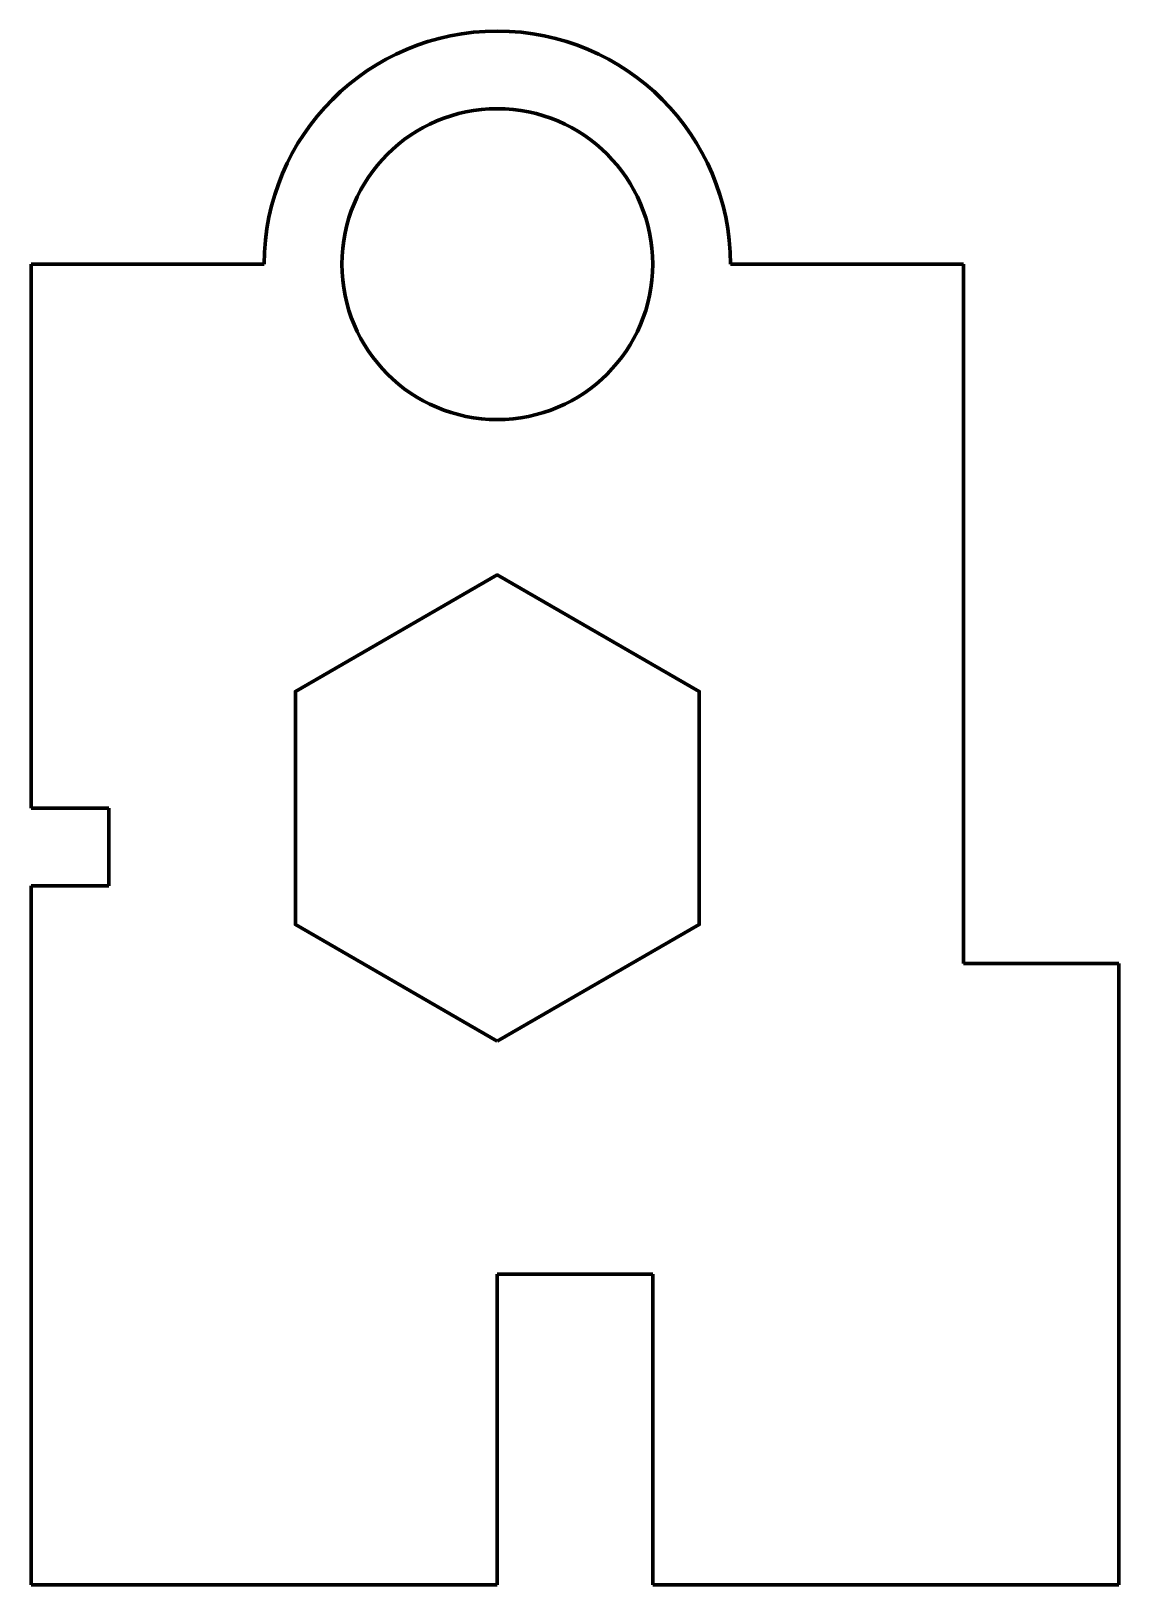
# Model space of a CAD drawing. Header units: millimetres. Extents: x 20 to 90, y 15 to 115.
import ezdxf

# ---------------------------------------------------------------- set-up
doc = ezdxf.new("R2010")
doc.units = ezdxf.units.MM
doc.layers.add('OSN', color=7, linetype='Continuous', lineweight=80)

msp = doc.modelspace()

# ---------------------------------------------------------------- linework, layer by layer
at = {"layer": 'OSN'}
for p, q in [((35, 100), (20, 100)), ((20, 100), (20, 65)), ((80, 100), (65, 100)), ((65, 100), (65, 100)), ((80, 55), (80, 100)), ((20, 65), (25, 65)), ((25, 65), (25, 60)), ((25, 60), (20, 60)), ((20, 60), (20, 15)), ((90, 55), (80, 55)), ((90, 15), (90, 55)), ((50, 15), (50, 35)), ((50, 35), (60, 35)), ((60, 35), (60, 15)), ((20, 15), (50, 15)), ((60, 15), (90, 15))]:
    msp.add_line(p, q, dxfattribs=at)
msp.add_lwpolyline([(50, 50), (62.99, 57.5), (62.99, 72.5), (50, 80), (37.01, 72.5), (37.01, 57.5)], close=True, dxfattribs=at)
msp.add_circle((50, 100), 10, dxfattribs=at)
msp.add_arc((50, 100), 15, 0, 180, dxfattribs=at)

doc.saveas('drawing.dxf')
